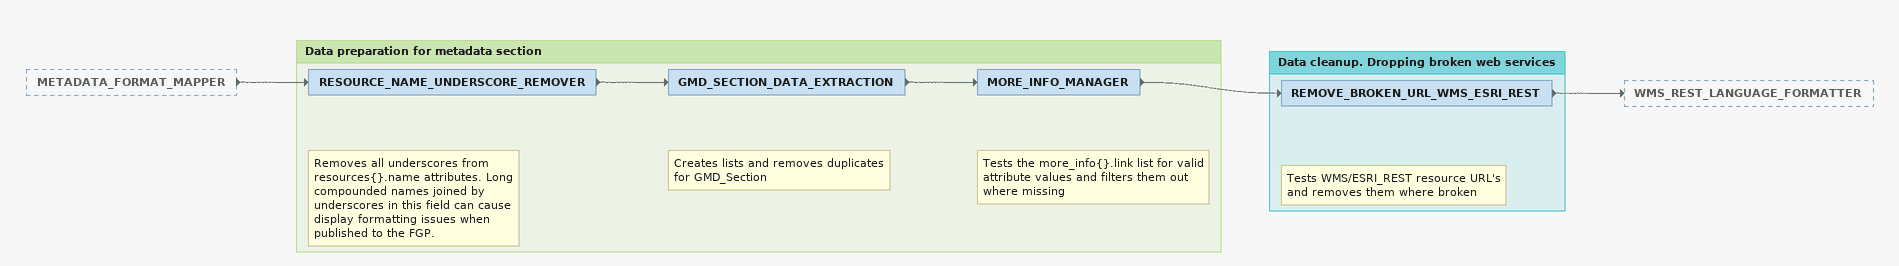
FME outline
METADATA_FORMAT_MAPPER [outside]
    -> RESOURCE_NAME_UNDERSCORE_REMOVER

Bookmark: Data preparation for metadata section
Note: Removes all underscores from resources{}.name attributes. Long compounded names joined by underscores in this field can cause display formatting issues when published to the FGP.
RESOURCE_NAME_UNDERSCORE_REMOVER
    -> GMD_SECTION_DATA_EXTRACTION
Note: Creates lists and removes duplicates for GMD_Section
GMD_SECTION_DATA_EXTRACTION
    -> MORE_INFO_MANAGER
Note: Tests the more_info{}.link list for valid attribute values and filters them out where missing
MORE_INFO_MANAGER
    -> REMOVE_BROKEN_URL_WMS_ESRI_REST

Bookmark: Data cleanup. Dropping broken web services
Note: Tests WMS/ESRI_REST resource URL's and removes them where broken
REMOVE_BROKEN_URL_WMS_ESRI_REST
    -> WMS_REST_LANGUAGE_FORMATTER
